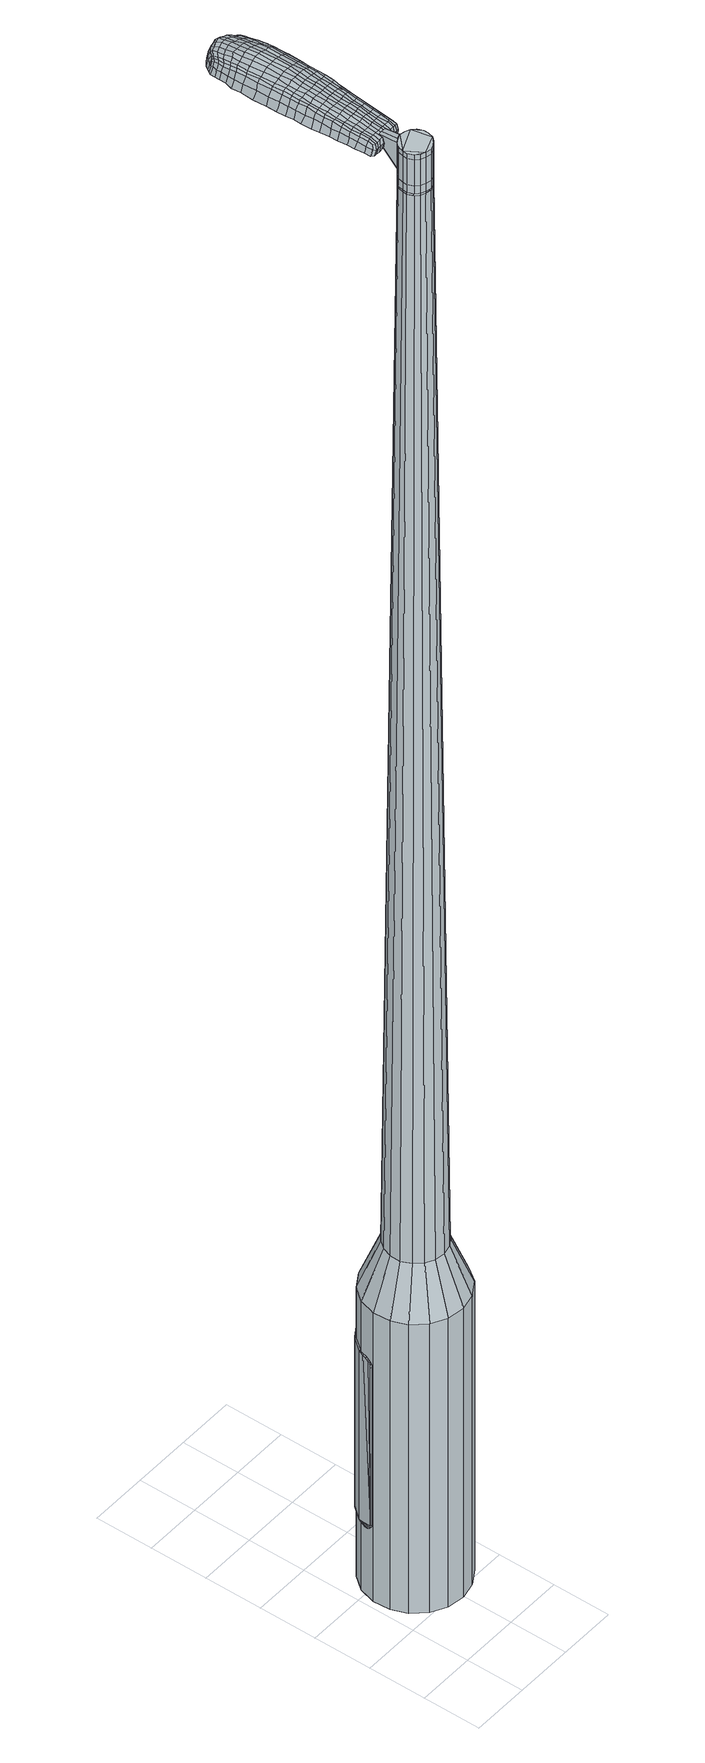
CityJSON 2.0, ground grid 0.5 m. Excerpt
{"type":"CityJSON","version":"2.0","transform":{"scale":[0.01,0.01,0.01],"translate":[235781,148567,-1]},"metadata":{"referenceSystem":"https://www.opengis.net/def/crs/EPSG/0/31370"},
"CityObjects":{
"object1":{"type":"GenericCityObject","attributes":{"cluster":2,"mean_distance_to_centroid":0.229,"new_centroid_x":235781.5,"new_centroid_y":148567.84,"mean_distance_to_camera":11.44,"H1":9.98,"H2":9.71,"Z_final":111.49,"cluster2":-1,"proj_x":235785.26,"proj_y":148567.66,"id_line":62637,"bearing_l":182.65,"distance":3.77,"orientation":"right","G_obj":92.65},"geometry":[{"type":"MultiSurface","lod":"2","boundaries":[[[0,1,2,3]],[[1,4,5,2]],[[4,6,7,5]],[[6,8,9,7]],[[8,10,11,9]],[[10,12,13,11]],[[12,14,15,13]],[[14,16,17,15]],[[16,18,19,17]],[[18,20,21,19]],[[20,22,23,21]],[[22,24,25,23]],[[24,26,27,25]],[[26,28,29,27]],[[28,30,31,29]],[[30,32,33,31]],[[32,34,35,33]],[[34,0,3,35]],[[36,37,38,39]],[[38,40,41,42]],[[41,43,42]],[[42,44,45,46]],[[45,47,46]],[[46,48,49,50]],[[49,51,50]],[[42,46,50,38]],[[50,52,39,38]],[[53,36,39]],[[2,5,7,35]],[[7,9,11,15]],[[11,13,15]],[[15,17,19,23]],[[19,21,23]],[[23,25,27,31]],[[27,29,31]],[[15,23,31,7]],[[31,33,35,7]],[[3,2,35]],[[1,0,54,55]],[[0,34,56,54]],[[34,32,57,56]],[[32,30,58,57]],[[30,28,59,58]],[[28,26,60,59]],[[26,24,61,60]],[[24,22,62,61]],[[22,20,63,62]],[[20,18,64,63]],[[18,16,65,64]],[[16,14,66,65]],[[14,12,67,66]],[[12,10,68,67]],[[10,8,69,68]],[[8,6,70,69]],[[6,4,71,70]],[[4,1,55,71]],[[55,54,72,73]],[[54,56,74,72]],[[56,57,75,74]],[[57,58,76,75]],[[58,59,77,76]],[[59,60,78,77]],[[60,61,79,78]],[[61,62,80,79]],[[62,63,81,80]],[[63,64,82,81]],[[64,65,83,82]],[[65,66,84,83]],[[66,67,85,84]],[[67,68,86,85]],[[68,69,87,86]],[[69,70,88,87]],[[70,71,89,88]],[[71,55,73,89]],[[90,91,92,73]],[[93,94,91,90]],[[75,95,94,93]],[[96,97,95,75]],[[77,98,97,96]],[[78,99,98,77]],[[100,101,99,78]],[[80,102,101,100]],[[81,103,102,80]],[[104,105,103,81]],[[106,107,105,104]],[[84,108,107,106]],[[109,110,108,84]],[[86,111,110,109]],[[112,113,111,86]],[[114,115,113,112]],[[89,116,115,114]],[[73,92,116,89]],[[117,118,119,120]],[[121,117,120,122]],[[123,121,122,124]],[[125,123,124,126]],[[127,125,126,128]],[[129,127,128,130]],[[131,129,130,132]],[[133,131,132,134]],[[135,133,134,136]],[[137,135,136,138]],[[139,137,138,140]],[[141,139,140,142]],[[143,141,142,144]],[[145,143,144,146]],[[147,145,146,148]],[[149,147,148,150]],[[72,90,73]],[[72,74,93,90]],[[74,75,93]],[[76,96,75]],[[76,77,96]],[[79,100,78]],[[79,80,100]],[[82,104,81]],[[82,83,106,104]],[[83,84,106]],[[85,109,84]],[[85,86,109]],[[87,112,86]],[[87,88,114,112]],[[88,89,114]],[[151,92,91]],[[152,115,116]],[[152,153,113,115]],[[153,111,113]],[[154,110,111]],[[154,108,110]],[[155,107,108]],[[155,156,105,107]],[[156,103,105]],[[157,101,102]],[[157,99,101]],[[158,97,98]],[[158,95,97]],[[159,94,95]],[[159,151,91,94]],[[39,52,149,160]],[[92,151,161,150]],[[53,39,160,118]],[[151,159,119,161]],[[36,53,118,117]],[[159,95,120,119]],[[37,36,117,121]],[[95,158,122,120]],[[38,37,121,123]],[[158,98,124,122]],[[40,38,123,125]],[[98,99,126,124]],[[41,40,125,127]],[[99,157,128,126]],[[43,41,127,129]],[[157,102,130,128]],[[42,43,129,131]],[[102,103,132,130]],[[44,42,131,133]],[[103,156,134,132]],[[45,44,133,135]],[[156,155,136,134]],[[47,45,135,137]],[[155,108,138,136]],[[46,47,137,139]],[[108,154,140,138]],[[48,46,139,141]],[[154,111,142,140]],[[49,48,141,143]],[[111,153,144,142]],[[51,49,143,145]],[[153,152,146,144]],[[50,51,145,147]],[[152,116,148,146]],[[52,50,147,149]],[[116,92,150,148]],[[149,150,162,163]],[[150,161,164,162]],[[161,119,165,164]],[[119,118,166,165]],[[118,160,167,166]],[[160,149,163,167]],[[168,169,170,171]],[[172,168,171,173]],[[168,172,174,175]],[[169,168,175,176]],[[177,178,179,180]],[[181,177,180,182]],[[177,181,183,184]],[[178,177,184,185]],[[186,187,188,189]],[[190,186,189,191]],[[186,190,192,193]],[[187,186,193,194]],[[195,196,197,198]],[[199,195,198,200]],[[195,199,201,202]],[[196,195,202,203]],[[204,205,206,207]],[[208,204,207,209]],[[204,208,210,211]],[[205,204,211,212]],[[213,214,215,216]],[[217,213,216,218]],[[213,217,219,220]],[[214,213,220,221]],[[222,223,224,225]],[[214,222,225,215]],[[222,214,221,226]],[[223,222,226,227]],[[228,229,230,231]],[[223,228,231,224]],[[228,223,227,232]],[[229,228,232,233]],[[234,172,173,235]],[[229,234,235,230]],[[234,229,233,236]],[[172,234,236,174]],[[237,238,239,240]],[[241,237,240,242]],[[237,241,243,244]],[[238,237,244,245]],[[246,247,248,249]],[[238,246,249,239]],[[246,238,245,250]],[[247,246,250,251]],[[252,253,254,255]],[[247,252,255,248]],[[252,247,251,256]],[[253,252,256,257]],[[258,259,260,261]],[[253,258,261,254]],[[258,253,257,262]],[[259,258,262,263]],[[264,169,176,265]],[[259,264,265,260]],[[264,259,263,266]],[[169,264,266,170]],[[267,268,269,270]],[[271,267,270,272]],[[267,271,273,274]],[[268,267,274,275]],[[276,277,278,279]],[[268,276,279,269]],[[276,268,275,280]],[[277,276,280,281]],[[282,283,284,285]],[[277,282,285,278]],[[282,277,281,286]],[[283,282,286,287]],[[288,181,182,289]],[[283,288,289,284]],[[288,283,287,290]],[[181,288,290,183]],[[291,292,293,294]],[[295,291,294,296]],[[291,295,297,298]],[[292,291,298,299]],[[300,301,302,303]],[[292,300,303,293]],[[300,292,299,304]],[[301,300,304,305]],[[306,307,308,309]],[[301,306,309,302]],[[306,301,305,310]],[[307,306,310,311]],[[312,313,314,315]],[[307,312,315,308]],[[312,307,311,316]],[[313,312,316,317]],[[318,178,185,319]],[[313,318,319,314]],[[318,313,317,320]],[[178,318,320,179]],[[321,207,206,322]],[[323,321,322,324]],[[321,323,325,326]],[[207,321,326,209]],[[327,323,324,328]],[[329,327,328,330]],[[327,329,331,332]],[[323,327,332,325]],[[333,329,330,334]],[[335,333,334,336]],[[333,335,337,338]],[[329,333,338,331]],[[339,335,336,340]],[[341,339,340,342]],[[339,341,343,344]],[[335,339,344,337]],[[345,341,342,346]],[[196,345,346,197]],[[345,196,203,347]],[[341,345,347,343]],[[348,349,194,193]],[[350,348,193,192]],[[348,350,351,352]],[[349,348,352,353]],[[354,355,353,352]],[[356,354,352,351]],[[354,356,357,358]],[[355,354,358,359]],[[360,361,359,358]],[[362,360,358,357]],[[360,362,363,364]],[[361,360,364,365]],[[366,367,365,364]],[[368,366,364,363]],[[366,368,201,199]],[[367,366,199,200]],[[369,370,371,372]],[[271,369,372,273]],[[369,271,272,373]],[[370,369,373,374]],[[375,190,191,376]],[[370,375,376,371]],[[375,370,374,377]],[[190,375,377,192]],[[378,379,380,381]],[[217,378,381,219]],[[378,217,218,382]],[[379,378,382,383]],[[384,385,386,387]],[[379,384,387,380]],[[384,379,383,388]],[[385,384,388,389]],[[390,187,194,391]],[[385,390,391,386]],[[390,385,389,392]],[[187,390,392,188]],[[393,394,395,396]],[[175,393,396,176]],[[393,175,174,397]],[[394,393,397,398]],[[399,400,401,402]],[[394,399,402,395]],[[399,394,398,403]],[[400,399,403,404]],[[405,198,197,406]],[[400,405,406,401]],[[405,400,404,407]],[[198,405,407,200]],[[408,409,410,411]],[[180,408,411,182]],[[408,180,179,412]],[[409,408,412,413]],[[414,202,201,415]],[[409,414,415,410]],[[414,409,413,416]],[[202,414,416,203]],[[417,418,419,420]],[[295,417,420,297]],[[417,295,296,421]],[[418,417,421,422]],[[423,208,209,424]],[[418,423,424,419]],[[423,418,422,425]],[[208,423,425,210]],[[426,427,428,429]],[[241,426,429,243]],[[426,241,242,430]],[[427,426,430,431]],[[432,433,434,435]],[[427,432,435,428]],[[432,427,431,436]],[[433,432,436,437]],[[438,205,212,439]],[[433,438,439,434]],[[438,433,437,440]],[[205,438,440,206]],[[441,442,431,430]],[[240,441,430,242]],[[441,240,239,443]],[[442,441,443,444]],[[445,446,437,436]],[[442,445,436,431]],[[445,442,444,447]],[[446,445,447,448]],[[449,322,206,440]],[[446,449,440,437]],[[449,446,448,450]],[[322,449,450,324]],[[451,452,453,454]],[[298,451,454,299]],[[451,298,297,420]],[[452,451,420,419]],[[455,326,325,456]],[[452,455,456,453]],[[455,452,419,424]],[[326,455,424,209]],[[457,458,444,443]],[[249,457,443,239]],[[457,249,248,459]],[[458,457,459,460]],[[461,462,448,447]],[[458,461,447,444]],[[461,458,460,463]],[[462,461,463,464]],[[465,328,324,450]],[[462,465,450,448]],[[465,462,464,466]],[[328,465,466,330]],[[467,468,469,470]],[[304,467,470,305]],[[467,304,299,454]],[[468,467,454,453]],[[471,332,331,472]],[[468,471,472,469]],[[471,468,453,456]],[[332,471,456,325]],[[473,474,460,459]],[[255,473,459,248]],[[473,255,254,475]],[[474,473,475,476]],[[477,478,464,463]],[[474,477,463,460]],[[477,474,476,479]],[[478,477,479,480]],[[481,334,330,466]],[[478,481,466,464]],[[481,478,480,482]],[[334,481,482,336]],[[483,484,485,486]],[[310,483,486,311]],[[483,310,305,470]],[[484,483,470,469]],[[487,338,337,488]],[[484,487,488,485]],[[487,484,469,472]],[[338,487,472,331]],[[489,490,476,475]],[[261,489,475,254]],[[489,261,260,491]],[[490,489,491,492]],[[493,494,480,479]],[[490,493,479,476]],[[493,490,492,495]],[[494,493,495,496]],[[497,340,336,482]],[[494,497,482,480]],[[497,494,496,498]],[[340,497,498,342]],[[499,500,501,502]],[[316,499,502,317]],[[499,316,311,486]],[[500,499,486,485]],[[503,344,343,504]],[[500,503,504,501]],[[503,500,485,488]],[[344,503,488,337]],[[505,506,492,491]],[[265,505,491,260]],[[505,265,176,396]],[[506,505,396,395]],[[507,508,496,495]],[[506,507,495,492]],[[507,506,395,402]],[[508,507,402,401]],[[509,346,342,498]],[[508,509,498,496]],[[509,508,401,406]],[[346,509,406,197]],[[510,511,413,412]],[[320,510,412,179]],[[510,320,317,502]],[[511,510,502,501]],[[512,347,203,416]],[[511,512,416,413]],[[512,511,501,504]],[[347,512,504,343]],[[513,514,374,373]],[[270,513,373,272]],[[513,270,269,515]],[[514,513,515,516]],[[517,350,192,377]],[[514,517,377,374]],[[517,514,516,518]],[[350,517,518,351]],[[519,520,521,522]],[[220,519,522,221]],[[519,220,219,381]],[[520,519,381,380]],[[523,524,525,526]],[[520,523,526,521]],[[523,520,380,387]],[[524,523,387,386]],[[527,349,353,528]],[[524,527,528,525]],[[527,524,386,391]],[[349,527,391,194]],[[529,530,516,515]],[[279,529,515,269]],[[529,279,278,531]],[[530,529,531,532]],[[533,356,351,518]],[[530,533,518,516]],[[533,530,532,534]],[[356,533,534,357]],[[535,536,537,538]],[[226,535,538,227]],[[535,226,221,522]],[[536,535,522,521]],[[539,540,541,542]],[[536,539,542,537]],[[539,536,521,526]],[[540,539,526,525]],[[543,355,359,544]],[[540,543,544,541]],[[543,540,525,528]],[[355,543,528,353]],[[545,546,532,531]],[[285,545,531,278]],[[545,285,284,547]],[[546,545,547,548]],[[549,362,357,534]],[[546,549,534,532]],[[549,546,548,550]],[[362,549,550,363]],[[551,552,553,554]],[[232,551,554,233]],[[551,232,227,538]],[[552,551,538,537]],[[555,556,557,558]],[[552,555,558,553]],[[555,552,537,542]],[[556,555,542,541]],[[559,361,365,560]],[[556,559,560,557]],[[559,556,541,544]],[[361,559,544,359]],[[561,562,548,547]],[[289,561,547,284]],[[561,289,182,411]],[[562,561,411,410]],[[563,368,363,550]],[[562,563,550,548]],[[563,562,410,415]],[[368,563,415,201]],[[564,565,398,397]],[[236,564,397,174]],[[564,236,233,554]],[[565,564,554,553]],[[566,567,404,403]],[[565,566,403,398]],[[566,565,553,558]],[[567,566,558,557]],[[568,367,200,407]],[[567,568,407,404]],[[568,567,557,560]],[[367,568,560,365]],[[569,570,571,572]],[[572,571,573,574]],[[575,573,571,576]],[[576,571,570,577]],[[578,579,580,581]],[[581,580,582,583]],[[584,582,580,585]],[[585,580,579,586]],[[587,588,589,590]],[[590,589,591,592]],[[593,591,589,594]],[[594,589,588,595]],[[596,597,598,599]],[[599,598,600,601]],[[602,600,598,603]],[[603,598,597,604]],[[605,606,607,608]],[[608,607,609,610]],[[611,609,607,612]],[[612,607,606,613]],[[614,615,616,617]],[[617,616,618,619]],[[620,618,616,621]],[[621,616,615,622]],[[623,624,625,626]],[[626,625,615,614]],[[622,615,625,627]],[[627,625,624,628]],[[629,630,631,632]],[[632,631,624,623]],[[628,624,631,633]],[[633,631,630,634]],[[574,573,635,636]],[[636,635,630,629]],[[634,630,635,637]],[[637,635,573,575]],[[638,639,640,641]],[[641,640,642,643]],[[644,642,640,645]],[[645,640,639,646]],[[647,648,649,650]],[[650,649,639,638]],[[646,639,649,651]],[[651,649,648,652]],[[653,654,655,656]],[[656,655,648,647]],[[652,648,655,657]],[[657,655,654,658]],[[659,660,661,662]],[[662,661,654,653]],[[658,654,661,663]],[[663,661,660,664]],[[577,570,665,666]],[[666,665,660,659]],[[664,660,665,667]],[[667,665,570,569]],[[668,669,670,671]],[[671,670,672,673]],[[674,672,670,675]],[[675,670,669,676]],[[677,678,679,680]],[[680,679,669,668]],[[676,669,679,681]],[[681,679,678,682]],[[683,684,685,686]],[[686,685,678,677]],[[682,678,685,687]],[[687,685,684,688]],[[583,582,689,690]],[[690,689,684,683]],[[688,684,689,691]],[[691,689,582,584]],[[692,693,694,695]],[[695,694,696,697]],[[698,696,694,699]],[[699,694,693,700]],[[701,702,703,704]],[[704,703,693,692]],[[700,693,703,705]],[[705,703,702,706]],[[707,708,709,710]],[[710,709,702,701]],[[706,702,709,711]],[[711,709,708,712]],[[713,714,715,716]],[[716,715,708,707]],[[712,708,715,717]],[[717,715,714,718]],[[586,579,719,720]],[[720,719,714,713]],[[718,714,719,721]],[[721,719,579,578]],[[605,608,722,723]],[[723,722,724,725]],[[726,724,722,727]],[[727,722,608,610]],[[725,724,728,729]],[[729,728,730,731]],[[732,730,728,733]],[[733,728,724,726]],[[731,730,734,735]],[[735,734,736,737]],[[738,736,734,739]],[[739,734,730,732]],[[737,736,740,741]],[[741,740,742,743]],[[744,742,740,745]],[[745,740,736,738]],[[743,742,746,747]],[[747,746,597,596]],[[604,597,746,748]],[[748,746,742,744]],[[595,749,750,594]],[[594,750,751,593]],[[752,751,750,753]],[[753,750,749,754]],[[754,755,756,753]],[[753,756,757,752]],[[758,757,756,759]],[[759,756,755,760]],[[760,761,762,759]],[[759,762,763,758]],[[764,763,762,765]],[[765,762,761,766]],[[766,767,768,765]],[[765,768,769,764]],[[602,769,768,600]],[[600,768,767,601]],[[770,771,772,773]],[[773,772,672,674]],[[673,672,772,774]],[[774,772,771,775]],[[592,591,776,777]],[[777,776,771,770]],[[775,771,776,778]],[[778,776,591,593]],[[779,780,781,782]],[[782,781,618,620]],[[619,618,781,783]],[[783,781,780,784]],[[785,786,787,788]],[[788,787,780,779]],[[784,780,787,789]],[[789,787,786,790]],[[595,588,791,792]],[[792,791,786,785]],[[790,786,791,793]],[[793,791,588,587]],[[794,795,796,797]],[[797,796,576,577]],[[575,576,796,798]],[[798,796,795,799]],[[800,801,802,803]],[[803,802,795,794]],[[799,795,802,804]],[[804,802,801,805]],[[596,599,806,807]],[[807,806,801,800]],[[805,801,806,808]],[[808,806,599,601]],[[809,810,811,812]],[[812,811,581,583]],[[578,581,811,813]],[[813,811,810,814]],[[602,603,815,816]],[[816,815,810,809]],[[814,810,815,817]],[[817,815,603,604]],[[818,819,820,821]],[[821,820,696,698]],[[697,696,820,822]],[[822,820,819,823]],[[610,609,824,825]],[[825,824,819,818]],[[823,819,824,826]],[[826,824,609,611]],[[827,828,829,830]],[[830,829,642,644]],[[643,642,829,831]],[[831,829,828,832]],[[833,834,835,836]],[[836,835,828,827]],[[832,828,835,837]],[[837,835,834,838]],[[613,606,839,840]],[[840,839,834,833]],[[838,834,839,841]],[[841,839,606,605]],[[832,842,831]],[[831,842,641,643]],[[638,641,842,843]],[[838,844,845,837]],[[837,845,842,832]],[[843,842,845,846]],[[846,845,844,847]],[[605,723,163,841]],[[841,163,844,838]],[[847,844,163,848]],[[848,163,723,725]],[[849,850,851,852]],[[852,851,699,700]],[[698,699,851,821]],[[821,851,850,818]],[[726,727,853,854]],[[854,853,850,849]],[[818,850,853,825]],[[825,853,727,610]],[[843,855,650,638]],[[647,650,855,856]],[[856,855,857]],[[847,858,859,846]],[[846,859,855,843]],[[857,855,859,860]],[[860,859,858,861]],[[725,729,862,848]],[[848,862,858,847]],[[861,858,862,863]],[[863,862,729,731]],[[864,865,866,867]],[[867,866,705,706]],[[700,705,866,852]],[[852,866,865,849]],[[732,733,868,869]],[[869,868,865,864]],[[849,865,868,854]],[[854,868,733,726]],[[857,870,871,856]],[[856,871,656,647]],[[653,656,871,872]],[[872,871,870,873]],[[861,874,875,860]],[[860,875,870,857]],[[873,870,875,876]],[[876,875,874,877]],[[731,735,878,863]],[[863,878,874,861]],[[877,874,878,879]],[[879,878,735,737]],[[880,881,882,883]],[[883,882,711,712]],[[706,711,882,867]],[[867,882,881,864]],[[738,739,884,885]],[[885,884,881,880]],[[864,881,884,869]],[[869,884,739,732]],[[873,886,887,872]],[[872,887,662,653]],[[659,662,887,888]],[[888,887,886,889]],[[877,890,891,876]],[[876,891,886,873]],[[889,886,891,892]],[[892,891,890,893]],[[737,741,894,879]],[[879,894,890,877]],[[893,890,894,895]],[[895,894,741,743]],[[896,897,898,899]],[[899,898,717,718]],[[712,717,898,883]],[[883,898,897,880]],[[744,745,900,901]],[[901,900,897,896]],[[880,897,900,885]],[[885,900,745,738]],[[889,902,903,888]],[[888,903,666,659]],[[577,666,903,797]],[[797,903,902,794]],[[893,904,905,892]],[[892,905,902,889]],[[794,902,905,803]],[[803,905,904,800]],[[743,747,906,895]],[[895,906,904,893]],[[800,904,906,807]],[[807,906,747,596]],[[814,907,908,813]],[[813,908,721,578]],[[718,721,908,899]],[[899,908,907,896]],[[604,748,909,817]],[[817,909,907,814]],[[896,907,909,901]],[[901,909,748,744]],[[775,910,911,774]],[[774,911,671,673]],[[668,671,911,912]],[[912,911,910,913]],[[593,751,914,778]],[[778,914,910,775]],[[913,910,914,915]],[[915,914,751,752]],[[916,917,918,919]],[[919,918,621,622]],[[620,621,918,782]],[[782,918,917,779]],[[920,921,922,923]],[[923,922,917,916]],[[779,917,922,788]],[[788,922,921,785]],[[754,749,924,925]],[[925,924,921,920]],[[785,921,924,792]],[[792,924,749,595]],[[913,926,927,912]],[[912,927,680,668]],[[677,680,927,928]],[[928,927,926,929]],[[752,757,930,915]],[[915,930,926,913]],[[929,926,930,931]],[[931,930,757,758]],[[932,933,934,935]],[[935,934,627,628]],[[622,627,934,919]],[[919,934,933,916]],[[936,937,938,939]],[[939,938,933,932]],[[916,933,938,923]],[[923,938,937,920]],[[760,755,940,941]],[[941,940,937,936]],[[920,937,940,925]],[[925,940,755,754]],[[929,942,943,928]],[[928,943,686,677]],[[683,686,943,944]],[[944,943,942,945]],[[758,763,946,931]],[[931,946,942,929]],[[945,942,946,947]],[[947,946,763,764]],[[948,949,950,951]],[[951,950,633,634]],[[628,633,950,935]],[[935,950,949,932]],[[952,953,954,955]],[[955,954,949,948]],[[932,949,954,939]],[[939,954,953,936]],[[766,761,956,957]],[[957,956,953,952]],[[936,953,956,941]],[[941,956,761,760]],[[945,958,959,944]],[[944,959,690,683]],[[583,690,959,812]],[[812,959,958,809]],[[764,769,960,947]],[[947,960,958,945]],[[809,958,960,816]],[[816,960,769,602]],[[799,961,962,798]],[[798,962,637,575]],[[634,637,962,951]],[[951,962,961,948]],[[805,963,964,804]],[[804,964,961,799]],[[948,961,964,955]],[[955,964,963,952]],[[601,767,965,808]],[[808,965,963,805]],[[952,963,965,957]],[[957,965,767,766]],[[569,572,171,170]],[[572,574,173,171]],[[584,585,184,183]],[[585,586,185,184]],[[587,590,189,188]],[[590,592,191,189]],[[611,612,211,210]],[[612,613,212,211]],[[614,617,216,215]],[[617,619,218,216]],[[623,626,225,224]],[[626,614,215,225]],[[629,632,231,230]],[[632,623,224,231]],[[574,636,235,173]],[[636,629,230,235]],[[644,645,244,243]],[[645,646,245,244]],[[646,651,250,245]],[[651,652,251,250]],[[652,657,256,251]],[[657,658,257,256]],[[658,663,262,257]],[[663,664,263,262]],[[664,667,266,263]],[[667,569,170,266]],[[674,675,274,273]],[[675,676,275,274]],[[676,681,280,275]],[[681,682,281,280]],[[682,687,286,281]],[[687,688,287,286]],[[688,691,290,287]],[[691,584,183,290]],[[692,695,294,293]],[[695,697,296,294]],[[701,704,303,302]],[[704,692,293,303]],[[707,710,309,308]],[[710,701,302,309]],[[713,716,315,314]],[[716,707,308,315]],[[586,720,319,185]],[[720,713,314,319]],[[770,773,372,371]],[[773,674,273,372]],[[592,777,376,191]],[[777,770,371,376]],[[619,783,382,218]],[[783,784,383,382]],[[784,789,388,383]],[[789,790,389,388]],[[790,793,392,389]],[[793,587,188,392]],[[697,822,421,296]],[[822,823,422,421]],[[823,826,425,422]],[[826,611,210,425]],[[827,830,429,428]],[[830,644,243,429]],[[833,836,435,434]],[[836,827,428,435]],[[613,840,439,212]],[[840,833,434,439]],[[966,967,968,969]],[[970,971,969,968]],[[972,973,974,975]],[[976,977,978,979]],[[967,980,981,968]],[[982,970,968,981]],[[983,972,975,984]],[[985,986,977,976]],[[980,987,988,981]],[[988,989,982,981]],[[990,983,984,991]],[[992,986,985,993]],[[987,994,995,988]],[[995,996,989,988]],[[997,990,991,998]],[[999,992,993,1000]],[[1001,1002,1003,1004]],[[1005,1006,1002,1001]],[[1005,1007,1008,1006]],[[1007,1009,1010,1008]],[[1011,1012,1013,1014]],[[1015,1016,1012,1011]],[[1017,1018,1016,1015]],[[1019,1020,1018,1017]],[[1014,1003,1002,1011]],[[1011,1002,1006,1015]],[[1006,1008,1017,1015]],[[1008,1010,1019,1017]],[[975,974,971,970]],[[984,975,970,982]],[[989,991,984,982]],[[996,998,991,989]],[[976,979,973,972]],[[985,976,972,983]],[[993,985,983,990]],[[1000,993,990,997]],[[977,1001,1004,978]],[[986,1005,1001,977]],[[1007,1005,986,992]],[[1009,1007,992,999]],[[1021,1022,1023,1024]],[[1023,1025,1026,1027]],[[1023,1027,1028,1029]],[[1023,1029,1024]],[[1030,1021,1024,1031]],[[1032,1031,1024,1033]],[[1034,1033,1024]],[[1035,1023,1022,1036]],[[1037,1035,1036,1038]],[[1039,1037,1038,1040]],[[1041,1039,1040,1042]],[[1043,1041,1042,1044]],[[1044,1045,1046,1047]],[[1044,1047,1048,1049]],[[1044,1049,1050,1051]],[[1050,1052,1053,1054]],[[1050,1054,1055,1056]],[[1050,1056,1051]],[[1044,1051,1043]],[[1057,1058,1022,1021]],[[1059,1060,1025,1023]],[[1061,1062,1034,1024]],[[1058,1063,1036,1022]],[[1064,1059,1023,1035]],[[1063,1065,1038,1036]],[[1066,1064,1035,1037]],[[1065,1067,1040,1038]],[[1068,1066,1037,1039]],[[1067,1069,1042,1040]],[[1070,1068,1039,1041]],[[1069,1071,1044,1042]],[[1072,1070,1041,1043]],[[1071,1073,1045,1044]],[[1074,1075,1052,1050]],[[1076,1072,1043,1051]],[[1046,1045,1073,1077]],[[1047,1046,1077,1078]],[[1048,1047,1078,1079]],[[1049,1048,1079,1080]],[[1050,1049,1080,1074]],[[1081,1057,1021,1030]],[[1082,1081,1030,1031]],[[1083,1082,1031,1032]],[[1084,1083,1032,1033]],[[1062,1084,1033,1034]],[[1026,1025,1060,1085]],[[1053,1052,1075,1086]],[[1027,1026,1085,1087]],[[1028,1027,1087,1088]],[[1029,1028,1088,1089]],[[1024,1029,1089,1061]],[[1054,1053,1086,1090]],[[1055,1054,1090,1091]],[[1056,1055,1091,1092]],[[1051,1056,1092,1076]]]}]}
},
"vertices":[
[46,128,384],[61,126,384],[61,126,96],[46,128,96],[74,119,384],[74,119,96],[84,108,384],[84,108,96],[89,95,384],[89,95,96],[90,80,384],[90,80,96],[85,66,384],[85,66,96],[77,54,384],[77,54,96],[64,46,384],[64,46,96],[50,43,384],[50,43,96],[35,45,384],[35,45,96],[22,52,384],[22,52,96],[12,63,384],[12,63,96],[7,76,384],[7,76,96],[6,91,384],[6,91,96],[10,105,384],[10,105,96],[19,117,384],[19,117,96],[32,125,384],[32,125,96],[39,95,1524],[36,92,1524],[35,87,1524],[47,99,1524],[35,83,1524],[37,78,1524],[44,73,1524],[40,75,1524],[49,72,1524],[53,73,1524],[60,79,1524],[57,76,1524],[61,84,1524],[61,88,1524],[56,96,1524],[59,93,1524],[52,98,1524],[43,98,1524],[47,111,429],[55,110,429],[38,109,429],[31,104,429],[26,97,429],[23,89,429],[23,80,429],[27,72,429],[33,65,429],[40,61,429],[49,60,429],[58,62,429],[65,67,429],[70,74,429],[73,82,429],[72,91,429],[69,99,429],[63,105,429],[47,99,1483],[52,98,1483],[43,98,1483],[39,95,1483],[36,92,1483],[35,87,1483],[35,83,1483],[37,78,1483],[40,75,1483],[44,73,1483],[49,72,1483],[53,73,1483],[57,76,1483],[60,79,1483],[61,84,1483],[61,88,1483],[59,93,1483],[56,96,1483],[47,98,1483],[47,98,1485],[52,98,1485],[43,97,1483],[43,97,1485],[39,95,1485],[36,91,1483],[36,91,1485],[35,87,1485],[35,83,1485],[37,79,1483],[37,79,1485],[40,75,1485],[44,73,1485],[48,73,1483],[48,73,1485],[53,74,1483],[53,74,1485],[57,76,1485],[59,80,1483],[59,80,1485],[61,84,1485],[60,88,1483],[60,88,1485],[59,92,1483],[59,92,1485],[56,96,1485],[39,95,1519],[43,98,1519],[43,98,1493],[39,95,1493],[36,92,1519],[36,92,1493],[35,87,1519],[35,87,1493],[35,83,1519],[35,83,1493],[37,78,1519],[37,78,1493],[40,75,1519],[40,75,1493],[44,73,1519],[44,73,1493],[49,72,1519],[49,72,1493],[53,73,1519],[53,73,1493],[57,76,1519],[57,76,1493],[60,79,1519],[60,79,1493],[61,84,1519],[61,84,1493],[61,88,1519],[61,88,1493],[59,93,1519],[59,93,1493],[56,96,1519],[56,96,1493],[52,98,1519],[52,98,1493],[47,99,1485],[59,93,1485],[61,88,1485],[60,79,1485],[53,73,1485],[49,72,1485],[37,78,1485],[36,92,1485],[43,98,1485],[47,99,1519],[47,99,1493],[50,118,1513],[50,118,1518],[46,118,1513],[43,117,1513],[43,117,1518],[46,118,1518],[63,192,1519],[63,185,1518],[64,187,1509],[64,194,1510],[62,201,1519],[64,202,1510],[61,200,1526],[61,191,1525],[61,184,1525],[24,191,1519],[25,184,1518],[26,183,1525],[26,190,1525],[23,200,1519],[25,199,1526],[22,201,1510],[22,192,1510],[23,185,1509],[38,265,1519],[42,265,1519],[42,266,1513],[38,266,1513],[34,264,1519],[34,265,1513],[34,262,1524],[38,263,1524],[42,264,1524],[42,191,1530],[42,184,1529],[45,184,1529],[45,191,1530],[41,200,1531],[45,200,1531],[37,200,1530],[38,191,1530],[38,183,1529],[46,110,1512],[48,111,1512],[48,112,1517],[46,112,1517],[43,110,1512],[43,112,1517],[42,111,1506],[45,111,1506],[48,111,1506],[58,252,1519],[59,248,1519],[60,249,1512],[60,253,1512],[58,254,1518],[59,255,1512],[57,253,1522],[57,251,1523],[58,248,1524],[60,244,1519],[60,238,1519],[62,239,1512],[61,245,1512],[58,243,1524],[59,237,1525],[61,232,1519],[62,224,1519],[63,226,1511],[62,233,1511],[60,231,1526],[60,223,1526],[62,213,1519],[63,214,1510],[61,212,1526],[62,119,1513],[62,126,1513],[61,125,1518],[61,118,1517],[61,113,1512],[61,114,1516],[62,114,1506],[63,120,1507],[63,127,1507],[62,134,1514],[62,141,1515],[61,140,1520],[61,133,1519],[63,135,1507],[63,142,1507],[62,149,1515],[62,156,1516],[61,155,1522],[61,148,1521],[64,150,1508],[64,157,1508],[62,164,1517],[62,171,1517],[61,170,1524],[61,163,1523],[64,165,1508],[64,172,1509],[63,178,1518],[61,177,1524],[64,180,1509],[23,251,1519],[22,247,1519],[24,247,1524],[24,251,1523],[23,253,1518],[24,253,1522],[22,254,1512],[21,252,1512],[21,248,1512],[22,243,1519],[22,237,1519],[23,236,1525],[23,242,1524],[21,244,1512],[21,238,1512],[22,231,1519],[22,223,1519],[24,222,1526],[23,230,1526],[20,232,1511],[21,224,1511],[23,211,1519],[24,211,1526],[21,213,1510],[31,117,1513],[31,125,1513],[29,126,1507],[30,118,1507],[32,112,1512],[31,113,1506],[33,113,1516],[33,117,1517],[32,124,1518],[30,132,1514],[29,140,1515],[28,141,1507],[29,133,1507],[31,132,1519],[30,139,1520],[28,147,1515],[28,155,1516],[26,156,1508],[27,148,1508],[30,147,1521],[29,154,1522],[27,162,1517],[26,169,1517],[24,171,1509],[25,163,1508],[28,161,1523],[28,169,1524],[25,177,1518],[24,178,1509],[27,176,1524],[45,117,1519],[48,117,1519],[45,124,1520],[48,125,1520],[42,124,1520],[42,117,1519],[45,132,1522],[47,132,1522],[44,139,1523],[47,139,1523],[41,139,1523],[42,132,1521],[44,147,1524],[47,147,1524],[44,154,1525],[46,154,1525],[40,154,1525],[41,147,1524],[43,162,1526],[46,162,1526],[43,169,1527],[46,169,1527],[39,169,1527],[40,161,1526],[42,176,1528],[46,176,1528],[39,176,1528],[38,260,1527],[42,261,1527],[34,259,1526],[35,255,1527],[39,256,1528],[42,256,1528],[39,250,1529],[43,250,1529],[35,249,1528],[35,242,1530],[39,242,1530],[43,242,1530],[39,235,1531],[43,235,1531],[35,234,1530],[36,225,1531],[40,226,1531],[44,226,1531],[41,213,1531],[44,213,1531],[37,213,1531],[24,255,1518],[26,258,1519],[25,259,1513],[23,256,1513],[25,254,1523],[27,256,1523],[30,261,1519],[29,262,1513],[30,259,1524],[57,256,1518],[55,258,1518],[54,257,1523],[56,255,1523],[58,257,1513],[56,259,1513],[52,261,1519],[49,263,1519],[49,261,1524],[52,259,1523],[53,262,1513],[49,264,1513],[46,264,1519],[46,263,1524],[46,265,1513],[59,191,1528],[58,191,1528],[58,184,1528],[60,184,1527],[59,200,1528],[57,200,1529],[55,191,1529],[52,191,1530],[52,184,1529],[55,184,1528],[55,200,1529],[51,200,1530],[48,191,1530],[48,184,1529],[48,200,1531],[27,190,1528],[30,190,1529],[29,199,1529],[26,199,1528],[28,183,1527],[30,183,1528],[33,190,1529],[33,199,1530],[34,183,1528],[34,110,1512],[36,110,1512],[36,111,1517],[34,111,1517],[33,111,1506],[35,111,1506],[39,110,1512],[39,111,1517],[38,111,1506],[60,111,1512],[59,111,1512],[59,112,1506],[61,112,1506],[60,112,1517],[58,112,1517],[56,111,1512],[54,111,1512],[54,112,1506],[57,112,1506],[56,112,1517],[53,112,1517],[51,111,1512],[51,112,1506],[51,112,1517],[59,118,1519],[58,118,1519],[59,125,1520],[58,125,1520],[56,117,1519],[53,117,1519],[55,125,1520],[53,125,1520],[50,117,1519],[50,125,1520],[34,117,1519],[36,117,1519],[35,124,1520],[33,124,1520],[39,117,1519],[38,124,1520],[59,133,1521],[58,132,1521],[59,140,1522],[58,140,1522],[55,132,1521],[53,132,1521],[55,140,1522],[53,140,1523],[50,132,1522],[50,140,1523],[32,131,1521],[35,132,1521],[34,139,1522],[32,139,1522],[38,132,1521],[37,139,1522],[59,147,1523],[58,147,1523],[59,155,1524],[58,155,1524],[55,147,1523],[52,147,1524],[55,155,1525],[52,155,1525],[50,147,1524],[49,154,1525],[31,146,1523],[33,146,1523],[33,154,1524],[30,154,1524],[37,146,1524],[36,154,1525],[59,162,1525],[58,162,1525],[60,170,1526],[58,169,1526],[55,162,1526],[52,162,1526],[55,169,1527],[52,169,1527],[49,162,1526],[49,169,1527],[30,161,1525],[32,161,1525],[31,168,1526],[29,168,1526],[36,161,1526],[35,169,1527],[60,177,1527],[58,177,1527],[55,177,1527],[52,177,1528],[49,177,1528],[28,176,1527],[31,176,1527],[35,176,1528],[25,252,1525],[27,254,1525],[25,248,1526],[27,250,1526],[30,257,1526],[30,253,1527],[56,252,1525],[54,254,1525],[55,251,1526],[57,249,1525],[52,257,1525],[49,259,1526],[49,254,1527],[52,253,1526],[46,260,1526],[46,256,1527],[25,243,1526],[27,245,1527],[25,237,1527],[27,238,1528],[30,247,1528],[31,240,1529],[57,244,1526],[55,245,1527],[56,239,1528],[58,238,1527],[53,247,1527],[50,248,1528],[50,241,1529],[53,240,1528],[46,249,1528],[47,242,1530],[25,231,1528],[27,232,1529],[25,222,1528],[27,223,1529],[31,233,1529],[31,224,1530],[58,232,1528],[56,232,1528],[57,224,1529],[59,224,1528],[54,233,1529],[50,234,1530],[51,225,1530],[54,225,1530],[47,235,1530],[47,226,1531],[26,211,1529],[28,211,1529],[32,212,1530],[59,212,1528],[57,212,1529],[54,213,1530],[51,213,1530],[48,213,1531],[62,187,1509],[61,185,1518],[61,192,1518],[62,194,1509],[60,201,1519],[62,202,1510],[59,200,1525],[59,191,1525],[59,184,1525],[28,183,1525],[27,184,1518],[26,191,1518],[28,190,1525],[25,200,1519],[27,199,1525],[24,201,1510],[24,192,1509],[25,185,1509],[42,264,1513],[42,263,1519],[38,263,1519],[38,264,1513],[35,262,1519],[35,263,1513],[35,260,1524],[39,261,1524],[42,261,1524],[45,184,1528],[42,184,1528],[42,191,1529],[45,192,1529],[41,200,1529],[45,201,1529],[38,200,1529],[38,191,1529],[39,184,1528],[48,114,1516],[48,113,1512],[45,113,1512],[46,114,1516],[43,113,1512],[43,113,1516],[42,113,1506],[45,114,1506],[48,114,1506],[58,249,1512],[57,248,1519],[57,251,1518],[58,252,1512],[56,253,1518],[57,254,1512],[55,252,1522],[55,251,1523],[56,247,1523],[60,239,1512],[58,238,1519],[58,243,1519],[59,244,1512],[57,243,1524],[57,237,1525],[61,225,1511],[60,224,1519],[59,232,1519],[60,233,1511],[58,231,1525],[58,223,1526],[60,213,1519],[61,214,1510],[59,212,1526],[59,126,1518],[60,126,1513],[60,119,1513],[59,118,1517],[59,114,1512],[59,115,1515],[60,115,1506],[61,120,1506],[61,127,1507],[59,141,1520],[60,141,1514],[60,134,1514],[59,133,1519],[61,135,1507],[61,142,1507],[59,155,1522],[60,156,1516],[60,149,1515],[59,148,1521],[62,150,1508],[62,157,1508],[59,170,1523],[60,171,1517],[60,164,1516],[59,163,1522],[62,165,1508],[62,172,1508],[61,178,1517],[59,177,1524],[62,180,1509],[26,247,1523],[24,247,1519],[25,250,1518],[26,250,1523],[25,252,1518],[26,252,1522],[24,253,1512],[23,251,1512],[23,248,1512],[25,236,1525],[24,237,1519],[24,242,1519],[25,242,1524],[23,243,1512],[22,238,1512],[26,222,1526],[24,223,1519],[24,231,1519],[25,230,1525],[22,232,1511],[23,224,1511],[25,211,1519],[26,211,1526],[23,213,1510],[31,126,1507],[33,125,1513],[33,118,1513],[32,119,1506],[34,113,1512],[33,114,1506],[35,114,1515],[34,117,1517],[34,125,1518],[30,141,1507],[31,140,1514],[32,133,1514],[31,134,1507],[33,132,1519],[32,139,1520],[28,156,1508],[29,155,1516],[30,148,1515],[29,149,1508],[32,147,1521],[31,154,1522],[26,171,1508],[28,170,1517],[29,162,1516],[27,163,1508],[30,162,1522],[29,169,1523],[27,177,1517],[26,178,1509],[29,176,1524],[45,118,1518],[48,118,1518],[45,125,1519],[48,125,1519],[42,125,1519],[43,118,1518],[45,132,1520],[47,133,1520],[44,140,1521],[47,140,1521],[41,140,1521],[42,132,1520],[44,147,1523],[47,147,1523],[44,155,1524],[46,155,1524],[40,155,1524],[41,147,1523],[43,162,1525],[46,162,1525],[43,170,1526],[46,170,1526],[40,169,1526],[40,162,1525],[42,177,1527],[45,177,1527],[39,177,1527],[42,259,1526],[39,259,1526],[35,258,1525],[35,254,1526],[39,255,1526],[42,255,1526],[42,249,1528],[39,249,1528],[35,248,1527],[36,241,1528],[39,242,1529],[43,242,1529],[43,235,1530],[40,235,1530],[36,234,1529],[36,225,1530],[40,226,1530],[43,226,1530],[44,213,1530],[41,213,1530],[37,213,1530],[27,257,1513],[27,256,1518],[26,254,1518],[25,255,1512],[27,253,1523],[28,255,1523],[31,259,1519],[30,260,1513],[31,258,1523],[53,255,1523],[54,257,1518],[55,255,1518],[54,253,1523],[56,256,1512],[54,257,1512],[48,260,1523],[48,261,1519],[51,259,1519],[51,258,1523],[52,260,1513],[48,262,1513],[45,262,1519],[45,261,1524],[45,263,1513],[57,184,1527],[57,191,1527],[58,191,1527],[58,184,1526],[58,200,1527],[57,200,1528],[51,184,1528],[51,192,1528],[54,192,1528],[54,184,1527],[54,200,1528],[51,200,1529],[48,192,1529],[48,184,1528],[48,201,1529],[29,199,1528],[30,190,1527],[28,190,1527],[28,199,1527],[29,183,1526],[31,183,1527],[34,191,1528],[33,200,1528],[34,184,1527],[36,113,1516],[35,112,1512],[34,112,1512],[35,113,1516],[34,113,1506],[35,113,1506],[39,112,1512],[39,113,1516],[38,113,1506],[59,114,1506],[58,113,1512],[59,113,1512],[60,114,1506],[59,114,1516],[58,114,1516],[54,114,1506],[53,113,1512],[56,113,1512],[57,114,1506],[56,114,1516],[53,114,1516],[51,113,1512],[51,114,1506],[51,114,1516],[58,118,1518],[58,126,1519],[53,118,1518],[55,118,1518],[55,125,1519],[53,125,1519],[50,125,1519],[35,125,1519],[36,118,1518],[35,117,1518],[34,125,1519],[39,118,1518],[39,125,1519],[58,133,1520],[58,140,1521],[57,140,1521],[53,133,1520],[55,133,1520],[55,140,1521],[52,140,1521],[50,133,1520],[50,140,1521],[34,140,1521],[35,132,1520],[34,132,1520],[33,139,1521],[38,132,1520],[38,140,1521],[57,148,1522],[58,148,1522],[58,155,1523],[57,155,1523],[52,148,1522],[55,148,1522],[55,155,1523],[52,155,1524],[49,148,1523],[49,155,1524],[33,154,1523],[33,147,1522],[32,147,1522],[32,154,1523],[37,147,1522],[36,154,1523],[57,163,1524],[58,163,1524],[58,170,1525],[57,170,1525],[52,162,1525],[55,163,1524],[55,170,1525],[52,170,1526],[49,162,1525],[49,170,1526],[32,169,1525],[32,162,1524],[31,162,1524],[30,169,1525],[36,162,1524],[35,169,1525],[57,177,1526],[58,177,1526],[51,177,1527],[54,177,1526],[48,177,1527],[31,176,1526],[30,176,1526],[35,176,1526],[28,253,1524],[27,251,1524],[26,248,1525],[28,249,1525],[31,256,1525],[31,252,1525],[54,250,1525],[53,253,1524],[55,251,1524],[55,248,1525],[49,254,1526],[48,257,1525],[51,255,1524],[52,252,1525],[45,259,1525],[45,255,1526],[28,244,1526],[26,242,1526],[26,236,1526],[28,238,1527],[31,246,1526],[31,239,1527],[55,238,1527],[55,245,1526],[56,243,1526],[56,237,1526],[50,241,1528],[49,248,1527],[52,246,1526],[53,240,1527],[46,249,1527],[46,242,1528],[28,231,1527],[26,230,1527],[26,222,1527],[28,223,1528],[32,233,1528],[32,224,1529],[56,224,1528],[56,232,1527],[57,231,1527],[57,223,1527],[50,225,1529],[50,234,1529],[53,233,1528],[53,225,1528],[47,235,1529],[47,226,1530],[29,211,1528],[27,211,1528],[33,212,1529],[56,212,1528],[58,212,1528],[51,213,1529],[54,213,1529],[47,213,1530],[60,114,1508],[54,114,1508],[53,146,1509],[61,147,1509],[53,168,1510],[62,168,1510],[52,208,1512],[61,208,1512],[62,190,1511],[53,190,1511],[51,226,1513],[50,239,1514],[59,239,1514],[60,226,1513],[47,114,1508],[45,146,1509],[44,168,1510],[43,207,1512],[43,189,1511],[42,225,1513],[41,239,1514],[40,113,1508],[38,146,1509],[36,167,1510],[33,207,1512],[34,189,1511],[32,238,1514],[32,225,1513],[33,113,1508],[30,145,1509],[27,167,1510],[24,206,1512],[25,188,1511],[23,238,1514],[23,224,1513],[49,252,1514],[47,257,1514],[54,257,1514],[57,253,1514],[41,252,1514],[40,257,1514],[32,252,1514],[33,256,1514],[24,251,1514],[26,256,1514],[44,262,1515],[41,265,1515],[42,265,1515],[49,262,1515],[40,261,1515],[40,265,1515],[36,261,1515],[39,265,1515],[31,261,1515],[38,264,1515],[8,102,334],[10,107,334],[10,107,165],[5,93,171],[8,102,165],[7,99,165],[6,96,166],[6,94,167],[5,93,169],[7,99,334],[6,96,333],[6,94,332],[5,93,331],[5,93,328],[19,118,165],[19,118,334],[31,126,165],[31,126,334],[46,129,165],[46,129,334],[61,127,165],[61,127,334],[74,121,165],[74,121,334],[77,117,334],[80,115,334],[82,113,333],[83,111,332],[84,110,331],[84,110,328],[77,117,165],[84,110,171],[84,110,169],[83,111,167],[82,113,166],[80,115,165],[11,102,334],[12,105,334],[12,105,165],[11,102,165],[8,92,171],[8,92,328],[21,116,334],[21,116,165],[32,123,334],[32,123,165],[46,126,334],[46,126,165],[60,125,334],[60,125,165],[72,118,334],[72,118,165],[75,116,334],[82,108,328],[82,108,171],[75,116,165],[78,113,334],[80,111,333],[81,109,332],[82,108,331],[10,98,334],[9,95,333],[8,94,332],[8,92,331],[10,98,165],[82,108,169],[9,95,166],[8,94,167],[8,92,169],[81,109,167],[80,111,166],[78,113,165]
]}
